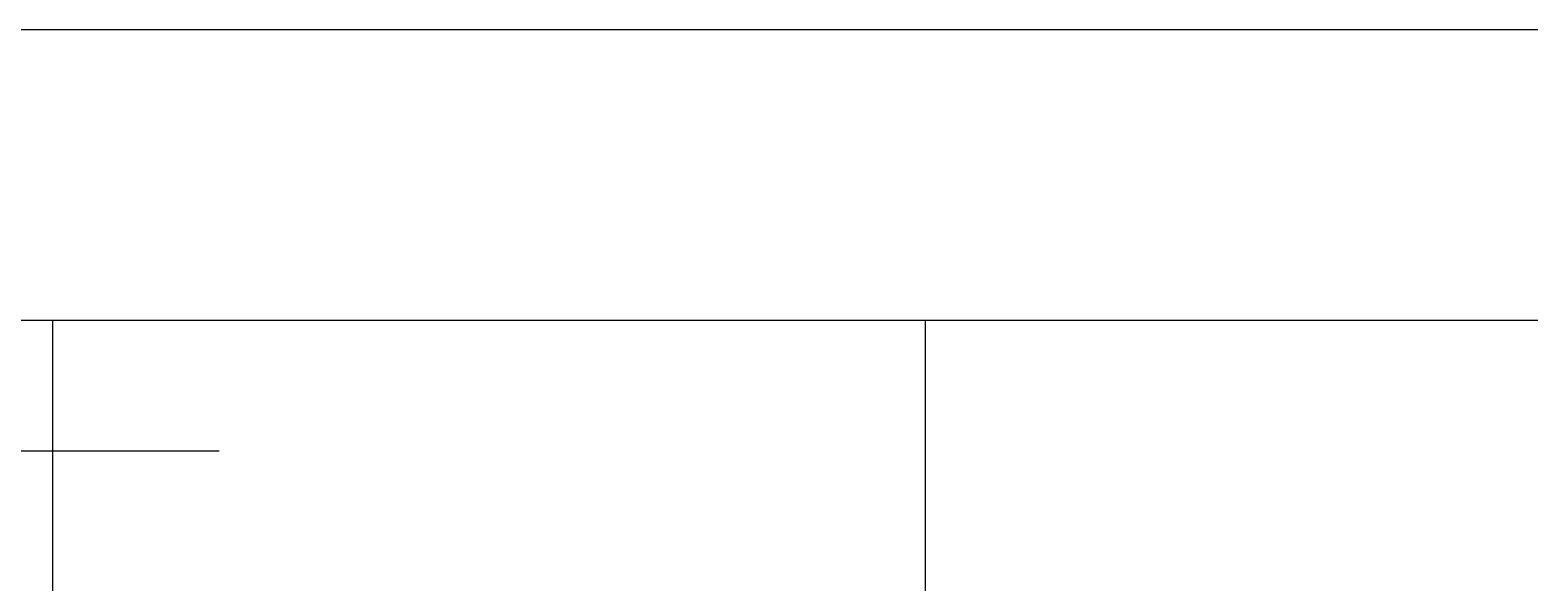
# Model space of a CAD drawing. Header units: millimetres. Extents: x 840000 to 1054178, y 0 to 59400.
# Drawn here: x 890258 to 891288, y 41911 to 42291 of the extents above; entities that cross this region are included whole.
import ezdxf
from ezdxf.xclip import XClip

# ---------------------------------------------------------------- set-up
doc = ezdxf.new("R2010")
doc.units = ezdxf.units.MM
doc.header["$LTSCALE"] = 100
doc.header["$XCLIPFRAME"] = 0
for name, color, linetype in [('SYM', 7, 'Continuous'), ('X - 단위세대 확장형$0$A-TILE', 253, 'Continuous'), ('X - 단위세대 확장형$0$AA-EL-PCN4', 4, 'Continuous'), ('X - 단위세대 확장형$0$AA-EL-PCN9', 9, 'Continuous')]:
    doc.layers.add(name, color=color, linetype=linetype)
doc.layers.add('X - 단위세대 확장형$0$A-MC', color=171, linetype='Continuous', plot=False)

# ---------------------------------------------------------------- blocks, each defined once
blk = doc.blocks.new('X - 단위세대 확장형$0$20220221_84')
at = {"layer": 'X - 단위세대 확장형$0$A-MC'}
blk.add_line((-6845, 9249.4), (-6845, 11185), dxfattribs=at)
at = {"layer": 'X - 단위세대 확장형$0$A-TILE'}
for p, q in [((-8035, 9363.9), (-6755, 9363.9)), ((-8245, 8763.9), (-6755, 8763.9))]:
    blk.add_line(p, q, dxfattribs=at)
at = {"layer": 'X - 단위세대 확장형$0$AA-EL-PCN4'}
blk.add_line((-6755, 8185), (-6755, 9405), dxfattribs=at)
at = {"layer": 'X - 단위세대 확장형$0$AA-EL-PCN9'}
blk.add_line((-6555, 8185), (-6555, 9405), dxfattribs=at)
blk = doc.blocks.new('X - 단위세대 확장형', base_point=(-475.4, -286.7))
at = {"rotation": 90}
blk.add_blockref('X - 단위세대 확장형$0$20220221_84', (78887, 64738.1), dxfattribs=at)

msp = doc.modelspace()

# ---------------------------------------------------------------- block references
at = {"layer": 'SYM'}
ref = msp.add_blockref('X - 단위세대 확장형', (820274.7, -16179.1), dxfattribs=at)
XClip(ref).set_block_clipping_path([(27286.2339647645, 22495.2025850526), (88213.6007378809, 68689.6277392105)])

doc.saveas('drawing.dxf')
